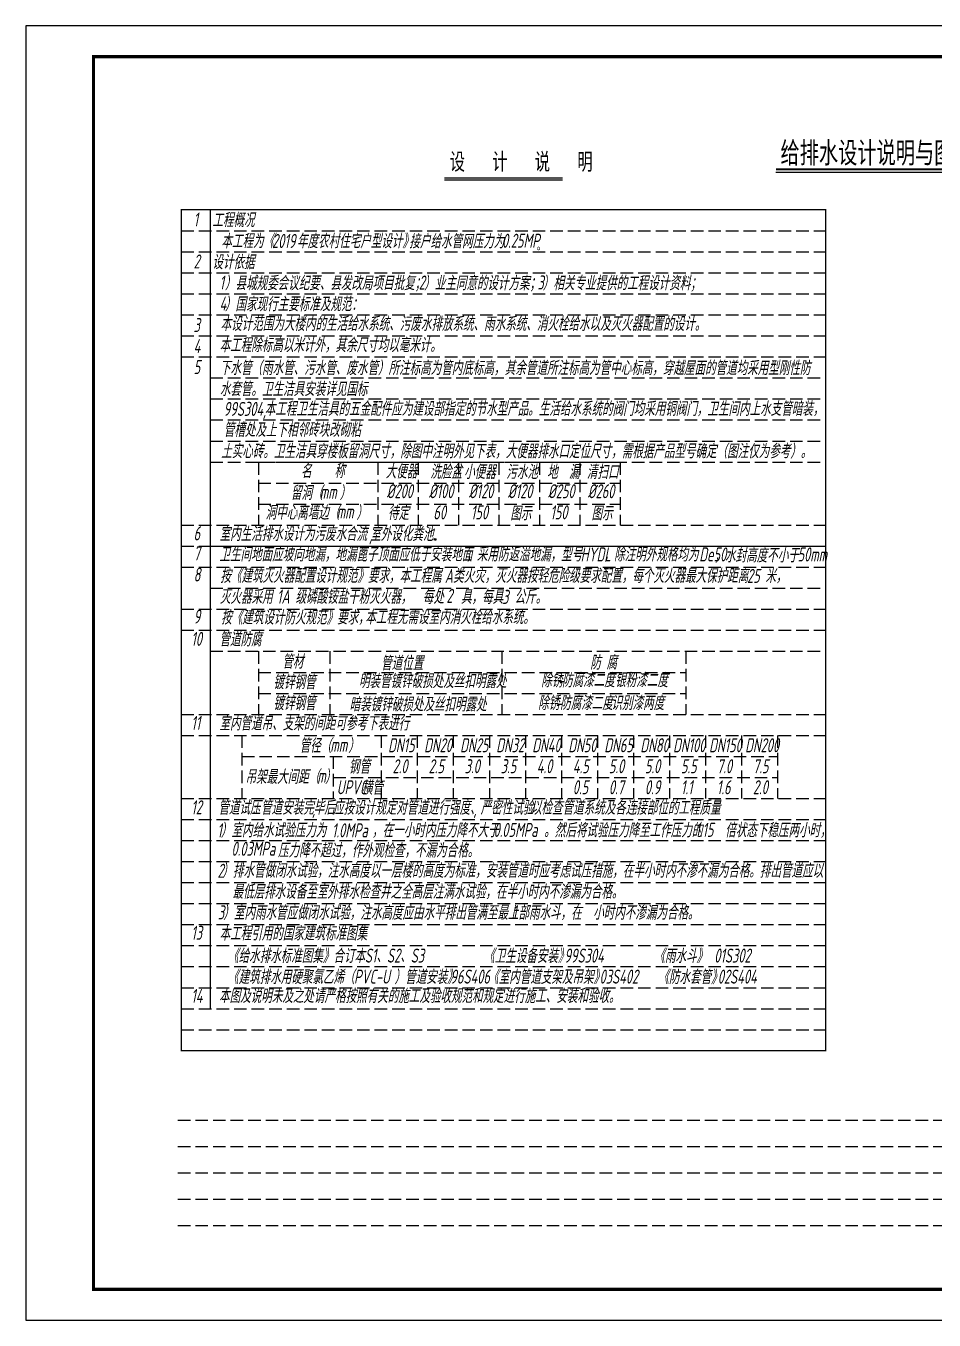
# Model space of a CAD drawing. Header units: millimetres. Extents: x -807114 to 558292, y -468455 to -61603.
# Drawn here: x -587946 to -569849, y -284650 to -258866 of the extents above; entities that cross this region are included whole.
import ezdxf

# ---------------------------------------------------------------- set-up
doc = ezdxf.new("R2010")
doc.units = ezdxf.units.MM
doc.header["$LTSCALE"] = 1000
doc.linetypes.add('DASH', pattern=[0.35, 0.25, -0.1])
for name, color, linetype in [('AXIS', 3, 'Continuous'), ('PUB_TEXT', 3, 'Continuous'), ('PUB_TITLE', 4, 'Continuous'), ('YH图签', 7, 'Continuous'), ('标注1', 7, 'Continuous')]:
    doc.layers.add(name, color=color, linetype=linetype)
doc.styles.add('_HZTXT', font='txt', dxfattribs={"bigfont": 'HZTXT'})
doc.styles.add('TEXT', font='gbeitc.shx', dxfattribs={"width": 0.85, "bigfont": 'hztxt.shx'})

# ---------------------------------------------------------------- blocks, each defined once
blk = doc.blocks.new('A$C23C51293')
at = {"layer": 'PUB_TITLE'}
for points in [[(0, 0), (59400, 0), (59400, 42000), (0, 42000)], [(2191, 1000), (58400, 1000), (58400, 41000), (2191, 41000)]]:
    blk.add_lwpolyline(points, close=True, dxfattribs=at)
at = {"layer": 'PUB_TITLE', "const_width": 100}
blk.add_lwpolyline([(2191, 1000), (58400, 1000), (58400, 41000), (2191, 41000)], close=True, dxfattribs=at)

msp = doc.modelspace()

# ---------------------------------------------------------------- linework, layer by layer
at = {"layer": 'AXIS', "color": 0}
for p, q in [((-579605.5, -261930.1), (-577251.9, -261930.1)), ((-573001.6, -261779.7), (-568989.5, -261779.7))]:
    msp.add_line(p, q, dxfattribs=at)
for points, const_width in [([(-573001.6, -261722), (-568989.5, -261722)], 38.1), ([(-579605.5, -261896.2), (-577251.9, -261896.2)], 28.6)]:
    msp.add_lwpolyline(points, dxfattribs=dict(at, const_width=const_width))
at = {"layer": 'PUB_TEXT', "color": 0}
msp.add_circle((-579793.2, -269095.6), 17.9, dxfattribs=at)
at = {"layer": '标注1', "color": 251, "linetype": 'DASH'}
for p, q in [((-584847.4, -262947.3), (-572010, -262947.3)), ((-584847.4, -263366.1), (-572010, -263366.1)), ((-584847.4, -263784.9), (-572010, -263784.9)), ((-584847.4, -264203.7), (-572010, -264203.7)), ((-584847.4, -264622.5), (-572010, -264622.5)), ((-584847.4, -265041.4), (-572010, -265041.4)), ((-584847.4, -265460.2), (-572010, -265460.2)), ((-584269.6, -265879), (-572010, -265879)), ((-584269.6, -266297.8), (-572010, -266297.8)), ((-584269.6, -266716.6), (-572010, -266716.6)), ((-584269.6, -267136.6), (-572010, -267136.6)), ((-584269.6, -267556.6), (-572010, -267556.6)), ((-583312.2, -267556.6), (-583312.2, -268813)), ((-583312.2, -267556.6), (-576107.2, -267556.6)), ((-580931.9, -267556.6), (-580931.9, -268813)), ((-580127.8, -267556.6), (-580127.8, -268813)), ((-579323.7, -267556.6), (-579323.7, -268813)), ((-578519.5, -267556.6), (-578519.5, -268687.4)), ((-578519.5, -267556.6), (-578519.5, -268813)), ((-577715.4, -267556.6), (-577715.4, -268813)), ((-576911.3, -267556.6), (-576911.3, -268813)), ((-576107.2, -267556.6), (-576107.2, -268813)), ((-583312.2, -267975.4), (-576107.2, -267975.4)), ((-583312.2, -268394.2), (-576107.2, -268394.2)), ((-584847.4, -268813), (-572010, -268813)), ((-584847.4, -269231.9), (-572010, -269231.9)), ((-584847.4, -269231.9), (-572010, -269231.9)), ((-584269.6, -269231.9), (-572010, -269231.9)), ((-584847.4, -269650.7), (-572010, -269650.7)), ((-584269.6, -270069.5), (-572010, -270069.5)), ((-584847.4, -270488.3), (-572010, -270488.3)), ((-584847.4, -270907.1), (-572010, -270907.1)), ((-584269.6, -271325.9), (-572010, -271325.9)), ((-583312.2, -271325.9), (-583312.2, -272582.4)), ((-581890.1, -271325.9), (-581890.1, -272582.4)), ((-578459.9, -271325.9), (-578459.9, -272582.4)), ((-574793.5, -271325.9), (-574793.5, -272582.4)), ((-583312.2, -271744.7), (-574793.5, -271744.7)), ((-583312.2, -272163.6), (-574793.5, -272163.6)), ((-584847.4, -272582.4), (-572010, -272582.4)), ((-584847.4, -273001.2), (-572010, -273001.2)), ((-583642.2, -273001.2), (-583642.2, -274257.6)), ((-580865.6, -273001.2), (-580865.6, -274257.6)), ((-580147.6, -273001.2), (-580147.6, -274257.6)), ((-579429.6, -273001.2), (-579429.6, -274257.6)), ((-578711.5, -273001.2), (-578711.5, -274257.6)), ((-577993.5, -273001.2), (-577993.5, -274257.6)), ((-577275.5, -273001.2), (-577275.5, -274257.6)), ((-576557.5, -273001.2), (-576557.5, -274257.6)), ((-575839.4, -273001.2), (-575839.4, -274257.6)), ((-575121.4, -273001.2), (-575121.4, -274257.6)), ((-574403.4, -273001.2), (-574403.4, -274257.6)), ((-573685.4, -273001.2), (-573685.4, -274257.6)), ((-572967.3, -273001.2), (-572967.3, -274257.6)), ((-583642.2, -273420), (-572967.3, -273420)), ((-581823, -273420), (-581823, -274257.6)), ((-581823, -273838.8), (-572967.3, -273838.8)), ((-584847.4, -274257.6), (-572010, -274257.6)), ((-584847.4, -274676.4), (-572010, -274676.4)), ((-584847.4, -275095.2), (-572010, -275095.2)), ((-584847.4, -275514.1), (-572010, -275514.1)), ((-584847.4, -275932.9), (-572010, -275932.9)), ((-584847.4, -275932.9), (-572010, -275932.9)), ((-584847.4, -276351.7), (-572010, -276351.7)), ((-584847.4, -276351.7), (-572010, -276351.7)), ((-584847.4, -276351.7), (-572010, -276351.7)), ((-584847.4, -276351.7), (-572010, -276351.7)), ((-584847.4, -276770.5), (-572010, -276770.5)), ((-584847.4, -276770.5), (-572010, -276770.5)), ((-584847.4, -276770.5), (-572010, -276770.5)), ((-584847.4, -277189.3), (-572010, -277189.3)), ((-584847.4, -277608.1), (-572010, -277608.1)), ((-584847.4, -278026.9), (-572010, -278026.9)), ((-584847.4, -278445.7), (-572010, -278445.7)), ((-584847.4, -278864.6), (-572010, -278864.6)), ((-584917.4, -280666.3), (-557260, -280666.3)), ((-584917.4, -281190.9), (-557260, -281190.9)), ((-584917.4, -281715.4), (-557260, -281715.4)), ((-584917.4, -282240), (-557260, -282240)), ((-584917.4, -282764.6), (-557260, -282764.6))]:
    msp.add_line(p, q, dxfattribs=at)
msp.add_lwpolyline([(-572010, -262528.5, 24.4, 24.4, 0), (-584847.4, -262528.5, 24.4, 24.4, 0), (-584847.4, -279283.4, 24.4, 24.4, 0), (-572010, -279283.4, 24.4, 24.4, 0), (-572010, -262528.5, 24.4, 0, 0)], format="xyseb", dxfattribs=at)
at = {"layer": '标注1', "color": 251, "linetype": 'DASH', "const_width": 24.4}
msp.add_lwpolyline([(-584269.6, -262528.5), (-584269.6, -278443.4)], dxfattribs=at)

# ---------------------------------------------------------------- block references
at = {"layer": 'YH图签', "color": 3, "xscale": 0.613911381235249, "yscale": 0.613911381235249, "zscale": 0.613911381235249}
msp.add_blockref('A$C23C51293', (-587946.1, -284650), dxfattribs=at)

# ---------------------------------------------------------------- texts
at = {"layer": 'AXIS', "color": 0, "style": '_HZTXT', "width": 0.8}
for s, height, p in [('给排水设计说明与图例', 478.68, (-572911, -261647.5)), ('设  计  说  明', 380.74, (-579501.6, -261772.4)), ('。', 209.4, (-577767.8, -263342.8))]:
    msp.add_text(s, height=height, dxfattribs=at).set_placement(p)
at = {"layer": 'PUB_TEXT', "color": 0, "style": 'TEXT', "width": 0.75}
for s, p in [('1', (-584603.9, -262861.4)), ('工程概况', (-584232.5, -262875.6)), ('本工程为《    年度农村住宅户型设计》 ', (-584052.3, -263294.5)), ('接户给水管网压力为', (-580307.8, -263298.3)), ('2019', (-583041, -263291.1, 1842.9)), ('0.25MP', (-578460.1, -263285.9)), ('2', (-584603.9, -263699.1)), ('设计依据', (-584232.5, -263713.3)), ('1', (-584087.3, -264117.9)), ('）县城规委会议纪要、县发改局项目批复；', (-583982.6, -264132.1)), ('2', (-580117.5, -264117.9)), ('）业主同意的设计方案；', (-580012.7, -264132.1)), ('3', (-577754.1, -264117.9)), ('）相关专业提供的工程设计资料；', (-577649.4, -264132.1)), ('4', (-584087.3, -264536.7)), ('）国家现行主要标准及规范：', (-583982.6, -264550.9)), ('3', (-584603.9, -264965.4)), ('本设计范围为大楼内的生活给水系统、污废水排放系统、雨水系统、消火栓给水以及灭火器配置的设计。', (-584069.2, -264943.9)), ('本工程除标高以米计外，其余尺寸均以毫米计。', (-584088.8, -265366.3)), ('4', (-584603.9, -265384.3)), ('5', (-584603.9, -265803.1)), ('下水管（雨水管、污水管、废水管）所注标高为管内底标高，', (-584083.9, -265823.3)), ('其余管道所注标高为管中心标高，穿越屋面的管道均采用型刚性防', (-578407.8, -265823.3)), ('水套管。卫生洁具安装详见国标', (-584083.9, -266242.1)), ('本工程卫生洁具的五金配件应为建设部指定的节水型产品。生活给水系统的阀门均采用铜阀门，卫生间内上水支管暗装，', (-583189.5, -266635.8)), ('99S304,', (-584007.1, -266635.8)), ('管槽处及上下相邻砖块改砌粘', (-584007.1, -267054.6)), ('土实心砖。卫生洁具穿楼板留洞尺寸，除图中注明外见下表，大便器排水口定位尺寸，需根据产品型号确定（图注仅为参考）。', (-584057.5, -267480.9)), ('名    称', (-582465.5, -267874.9)), ('大便器', (-580780.1, -267883.1)), ('                   洗脸盆', (-582054.6, -267889.1)), ('小便器', (-579218.4, -267893.4)), ('污水池', (-578376.5, -267893.4)), ('地  漏', (-577563.4, -267893.4)), ('清扫口', (-576771.1, -267893.4)), ('留洞（   ）', (-582668, -268310.5)), ('mm', (-582089.5, -268288.6)), ('%%C200', (-580757.3, -268276)), ('%%c100', (-579916.9, -268276)), ('%%c120', (-579121.3, -268276)), ('%%c120', (-578342.5, -268276)), ('%%c250', (-577543.6, -268276)), ('%%c260', (-576749.5, -268276)), ('洞中心离墙边（   ）', (-583172.8, -268704.1)), ('待定', (-580734.9, -268711.1)), ('mm', (-581753.3, -268682.2)), ('60', (-579827.5, -268697.5)), ('150', (-579079.9, -268697.5)), ('图示', (-578295.1, -268715.3)), ('150', (-577497.3, -268697)), ('图示', (-576678.1, -268715.3)), ('6', (-584603.9, -269115.2)), ('室内生活排水设计为污废水合流', (-584089.7, -269130)), ('室外设化粪池 ', (-581088, -269130)), (',', (-581105.4, -269130)), ('7', (-584603.9, -269516.6)), ('卫生间地面应坡向地漏，地漏蓖子顶面应低于安装地面', (-584092.1, -269535.7)), ('，采用防返溢地漏，型号', (-579174.2, -269535.7)), ('HYDL', (-576891.3, -269535.7)), ('，除注明外规格均为', (-576438.6, -269535.7)), ('De50', (-574528.6, -269535.7)), ('，水封高度不小于', (-574229.4, -269555.7)), ('50mm', (-572570.4, -269535.7)), ('8', (-584603.9, -269935.4)), ('按《建筑灭火器配置设计规范》要求，本工程属  类火灾，灭火器按轻危险级要求配置，每个灭火器最大保护距离   米，', (-584073.1, -269962.8)), ('A', (-579598, -269962.8)), ('25', (-573576.6, -269962.8)), ('灭火器采用    级磷酸铵盐干粉灭火器，  每处   具，每具  公斤。', (-584083.1, -270381.7)), ('1A', (-582943, -270376.3)), ('2', (-579567, -270360.3)), ('3', (-578455.3, -270381.7)), ('本工程无需设室内消火栓给水系统。', (-581185.8, -270785.2)), ('9', (-584603.9, -270773)), ('按《建筑设计防火规范》要求，', (-584058.4, -270791.7)), ('10', (-584651.4, -271217.6)), ('管道防腐', (-584092.2, -271228)), (': ', (-583413.8, -271228)), ('管材', (-582837.7, -271671.9)), ('管道位置', (-580872.2, -271702.3)), ('防 腐', (-576703.9, -271689.6)), ('        明装管镀锌破损处及丝扣明露处', (-582223.4, -272059.1)), ('  除锈', (-577907.9, -272042.1)), ('防腐漆二度', (-577265.6, -272042.1)), ('银粉漆二度', (-576207.3, -272042.1)), ('镀锌钢管', (-583018.9, -272080.8)), ('-', (-577354.8, -272042.1)), ('-', (-576417, -272042.1)), ('镀锌钢管', (-583018.9, -272499.6)), ('暗装镀锌破损处及丝扣明露处 ', (-581499.7, -272524.4)), ('除锈', (-577742.2, -272495.7)), ('防腐漆二度', (-577303.1, -272495.7)), ('识别漆两度 ', (-576281.4, -272495.7)), ('-', (-577392.3, -272495.7)), ('-', (-576454.5, -272495.7)), ('11', (-584651.4, -272892.9)), ('室内管道吊、支架的间距可参考下表进行', (-584092.2, -272903.2)), (': ', (-583413.8, -272903.2)), ('管径（   ）', (-582494.8, -273347.1)), ('DN15', (-580728.8, -273336.3)), ('DN20', (-580010.8, -273336.3)), ('DN25', (-579292.8, -273336.3)), ('DN32', (-578574.8, -273336.3)), ('DN40', (-577856.7, -273336.3)), ('DN50', (-577138.7, -273336.3)), ('DN65', (-576420.7, -273336.3)), ('DN80', (-575702.7, -273336.3)), ('DN100', (-575051, -273336.3)), ('DN150', (-574332.9, -273336.3)), ('DN200', (-573614.9, -273336.3)), ('mm', (-581878.7, -273327.7)), ('钢管', (-581512.8, -273765.9)), ('2.0', (-580639.3, -273755.2)), ('2.5', (-579921.3, -273755.2)), ('3.0', (-579203.3, -273755.2)), ('3.5', (-578485.3, -273755.2)), ('4.0', (-577767.2, -273755.2)), ('4.5', (-577049.2, -273755.2)), ('5.0', (-576331.2, -273755.2)), ('5.0', (-575613.2, -273755.2)), ('5.5', (-574895.1, -273755.2)), ('7.0', (-574177.1, -273755.2)), ('7.5', (-573459.1, -273755.2)), ('吊架最大间距（ ）', (-583572.5, -273968.5)), ('m', (-582138.3, -273946.4)), ('UPVC', (-581751.1, -274174)), ('横管', (-581255.6, -274184.7)), ('0.5', (-577049.2, -274174)), ('0.7', (-576331.2, -274174)), ('0.9', (-575613.2, -274174)), ('1.1', (-574895.1, -274174)), ('1.6', (-574177.1, -274174)), ('2.0', (-573459.1, -274174)), ('12', (-584651.4, -274574.2)), ('管道试压', (-584113.8, -274581.9)), ('管道安装完毕后', (-583264.1, -274581.9)), ('应按设计规定对管道进行强度、严密性试验', (-581828.7, -274581.9)), ('以检查管道系统及各连接部位的工程质量', (-577887.4, -274581.9)), (': ', (-583436.7, -274581.9)), (',', (-582239.2, -274581.9)), (',', (-579024.8, -274581.9)), (':', (-575831.1, -274581.9)), ('1', (-584133.1, -275032.3)), ('）室内给水试验压力为        ，在一小时内压力降不大于        。然后将试验压力降至工作压力的    倍状态下稳压两小时，', (-584062.6, -275032.3)), ('1.0MPa', (-581848.3, -275032.7)), ('0.05MPa', (-578628.5, -275024)), ('1.15', (-574609.2, -275022.5)), ('0.03MPa', (-583850, -275400)), ('压力降不超过，作外观检查，不漏为合格。', (-582925.4, -275434.1)), ('2', (-584128.7, -275838.2)), ('）排水管做闭水试验，注水高度以一层楼的高度为标准，安装管道时应考虑试压措施，在半小时内不渗不漏为合格。排出管道应以', (-584034.3, -275838.2)), ('最低层排水设备至室外排水检查井之全高层注满水试验，在半小时内不渗漏为合格。 ', (-583831.9, -276257)), ('3', (-584120.7, -276665.6)), ('）室内雨水管应做闭水试验，注水高度应由水平排出管满至最上部雨水斗，在  小时内不渗漏为合格。', (-584014.8, -276674.1)), ('1', (-578258.4, -276662.4)), ('13', (-584651.4, -277073.9)), ('本工程引用的国家建筑标准图集', (-584089.7, -277087.5)), ('《给水排水标准图集》合订本  ', (-583921.4, -277536.5)), ('S1、S2、S3', (-581193.3, -277528)), ('《卫生设备安装》  ', (-578818.8, -277536.5)), ('99S304', (-577219.2, -277528)), ('《雨水斗》 ', (-575426.6, -277536.5)), ('01S302', (-574230.5, -277528)), ('《建筑排水用硬聚氯乙烯（       ）管道安装》  ', (-583921.4, -277955.3)), ('PVC-U', (-581407.1, -277946.8)), ('96S406', (-579490.2, -277946.8)), ('《室内管道支架及吊架》  ', (-578738.8, -277955.3)), ('03S402', (-576516.1, -277946.8)), ('《防水套管》 ', (-575346.6, -277955.3)), ('02S404', (-574161.2, -277946.8)), ('14', (-584651.4, -278330.3)), ('本图及说明未及之处请严格按照有关的施工及验收规范和规定进行施工、安装和验收。', (-584100, -278333.3))]:
    msp.add_text(s, height=280, dxfattribs=at).set_placement(p)

doc.saveas('drawing.dxf')
